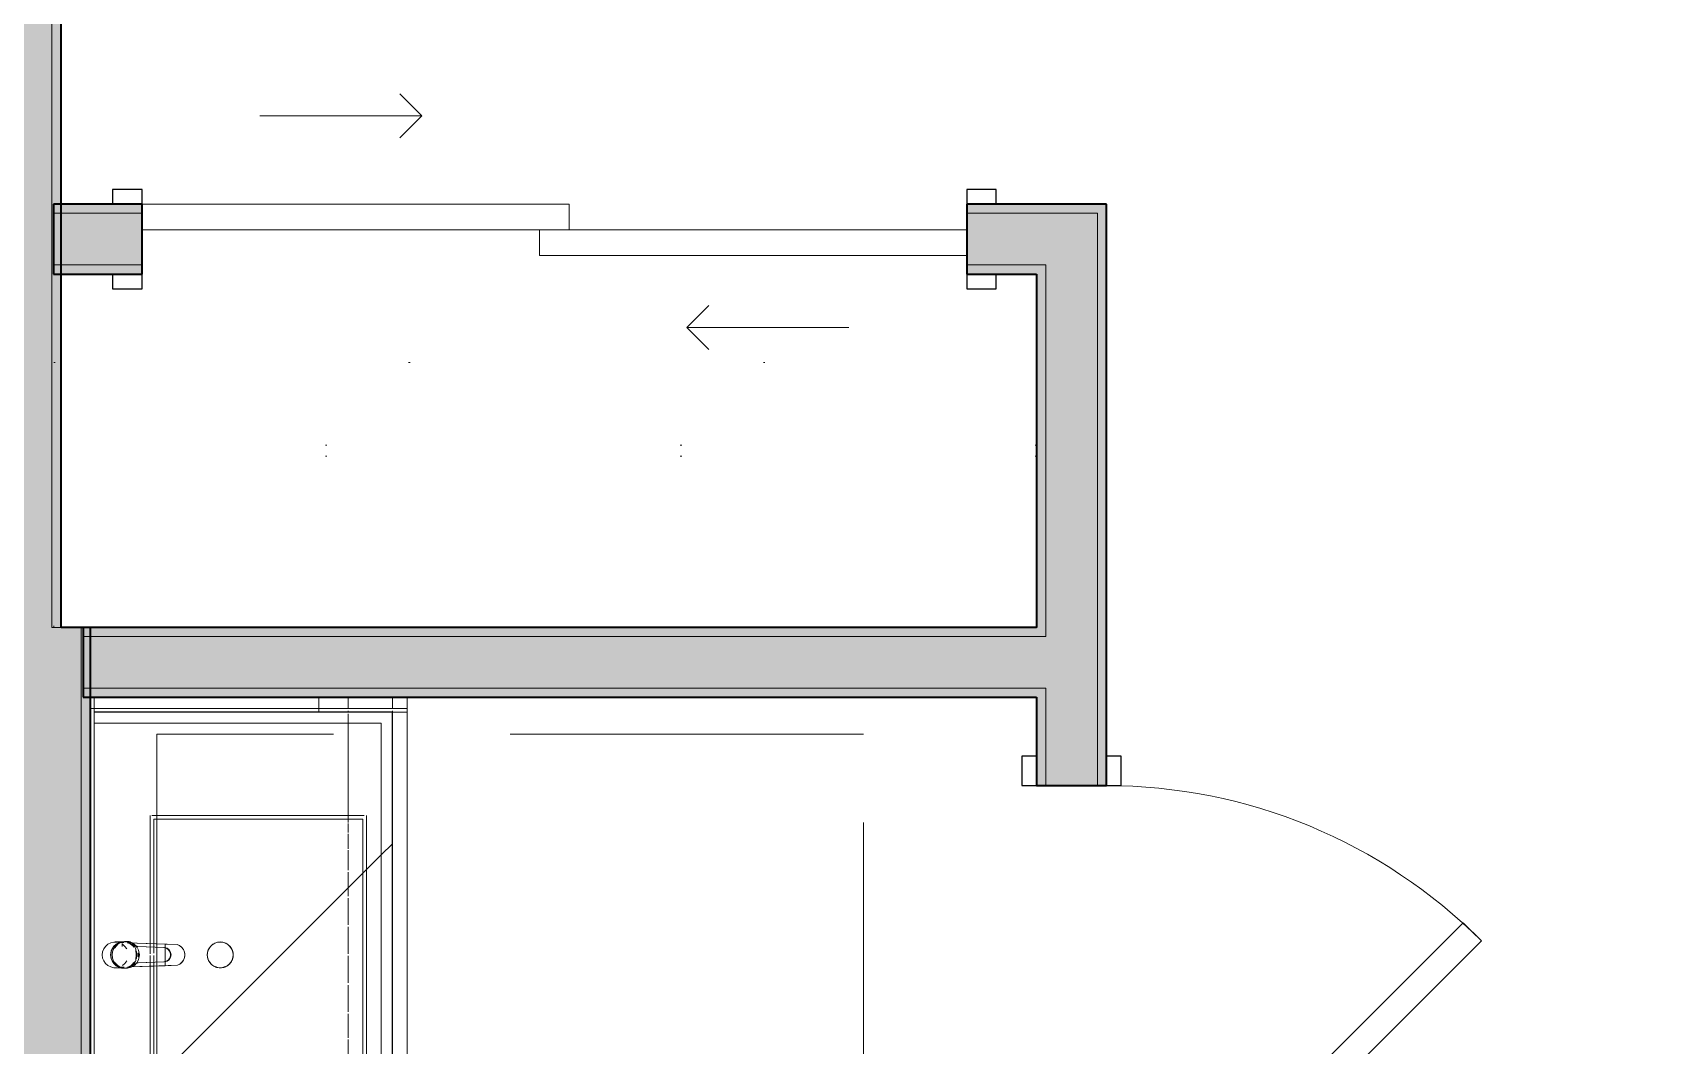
# Model space of a CAD drawing. Header units: inches. Extents: x 6 to 8416, y -388 to 6104.
# Drawn here: x 5820 to 5931.1, y 1705.8 to 1774.6 of the extents above; entities that cross this region are included whole.
import ezdxf

# ---------------------------------------------------------------- set-up
doc = ezdxf.new("R2010")
doc.units = ezdxf.units.IN
doc.header["$MEASUREMENT"] = 0
for name, pattern in [('Dash 1_16_', [48, 24, -24]), ('Dot 1_16_', [24, 0, -24]), ('Hidden 1_16_', [36, 24, -12]), ('Hidden 3_16_', [13.5, 9, -4.5])]:
    doc.linetypes.add(name, pattern=pattern)
for name, color, linetype, lineweight in [('A-DOOR', 31, 'Continuous', 18), ('A-DOOR-FRAM', 31, 'Continuous', 25), ('A-GENM', 13, 'Continuous', 18), ('A-ROOM', 32, 'Continuous', 13), ('A-WALL', 113, 'Continuous', 25), ('A-WALL-PATT', 111, 'Continuous', 35), ('I-WALL', 2, 'Continuous', 25), ('P-SANR-FIXT', 6, 'Continuous', 18), ('Q-CASE', 31, 'Continuous', 18)]:
    doc.layers.add(name, color=color, linetype=linetype, lineweight=lineweight)
pattern_1 = [(135, (1714.173, -1696.125), (-16.97056, -16.97056), [])]

# ---------------------------------------------------------------- blocks, each defined once
blk = doc.blocks.new('Unit-Single-Flush-ICC ADA-AM - 36_ x 84_-NR _U-BA _ BATH_-6492505-LEVEL 3 - PLAN Copy 1 Copy 1')
at = {"layer": 'A-DOOR'}
for p, q in [((-8.69, 26.59), (-7.46, 27.83)), ((18, 2.37), (-7.46, 27.83)), ((16.76, 1.14), (-8.69, 26.59)), ((16.76, 1.14), (18, 2.37))]:
    blk.add_line(p, q, dxfattribs=at)
at = {"layer": 'A-DOOR', "lineweight": 9}
blk.add_arc((18, 2.37), 36, 135, 180, dxfattribs=at)
at = {"layer": 'A-DOOR-FRAM'}
for p, q in [((-18, 3.37), (-20, 3.37)), ((-20, 3.37), (-20, 2.37)), ((-18, 2.37), (-18, 3.37)), ((20, 3.37), (18, 3.37)), ((18, 3.37), (18, 2.37)), ((20, 2.37), (20, 3.37)), ((-20, 2.37), (-18, 2.37)), ((18, 2.37), (20, 2.37)), ((-18, -2.38), (-20, -2.38)), ((-20, -2.38), (-20, -3.38)), ((-18, -3.38), (-18, -2.38)), ((20, -2.38), (18, -2.38)), ((18, -2.38), (18, -3.38)), ((20, -3.38), (20, -2.38)), ((-20, -3.38), (-18, -3.38)), ((18, -3.38), (20, -3.38))]:
    blk.add_line(p, q, dxfattribs=at)
at = {"layer": 'A-DOOR-FRAM', "lineweight": 18}
for p, q in [((-18, 3.37), (-20, 3.37)), ((-20, 3.37), (-20, 2.37)), ((-18, 3.37), (-18, 2.37)), ((20, 3.37), (18, 3.37)), ((18, 3.37), (18, 2.37)), ((20, 3.37), (20, 2.37)), ((-20, 2.37), (-18, 2.37)), ((18, 2.37), (20, 2.37)), ((-20, -3.38), (-20, -2.38)), ((-18, -2.38), (-20, -2.38)), ((-18, -3.38), (-18, -2.38)), ((18, -3.38), (18, -2.38)), ((20, -2.38), (18, -2.38)), ((20, -3.38), (20, -2.38)), ((-20, -3.38), (-18, -3.38)), ((18, -3.38), (20, -3.38))]:
    blk.add_line(p, q, dxfattribs=at)
blk = doc.blocks.new('GM BA Vanity-Single - Lav Cab _ Apron-ICC ADA-AM - 33_ Sink Cab_End Panel - Forward-V632-LEVEL 3 - PLAN Copy 1 Copy 1')
at = {"layer": 'A-GENM'}
for p, q in [((0.75, 22), (0, 22)), ((0, 22), (0, 16)), ((0, 16), (0, 22)), ((0, 22), (0.75, 22)), ((0.75, 22), (0, 22)), ((0, 22), (0, 16)), ((0, 16), (0, 22)), ((0, 22), (0.75, 22)), ((0.75, 16), (0.75, 22)), ((0.75, 22), (0.75, 16)), ((35.25, 22), (1, 22)), ((1, 22), (35.25, 22)), ((35.25, 0.75), (35.25, 22)), ((35.25, 22), (35.25, 2.6)), ((8.28, 4.81), (8.28, 19)), ((8.28, 19), (26.72, 19)), ((26.72, 19), (8.28, 19)), ((8.28, 19), (8.28, 4.81)), ((26.72, 19), (26.72, 4.81)), ((26.72, 4.81), (26.72, 19)), ((0, 16), (0, 0.5)), ((0, 0.75), (0, 16)), ((0, 16), (0, 0.75)), ((0, 0.75), (0, 16)), ((0.75, 0.5), (0.75, 16)), ((0.75, 16), (0.75, 0.75)), ((16.75, 4.81), (8.28, 4.81)), ((8.28, 4.81), (16.75, 4.81)), ((16.97, 4.81), (16.75, 4.81)), ((16.75, 4.81), (16.97, 4.81)), ((17.39, 4.81), (16.97, 4.81)), ((16.97, 4.81), (17.39, 4.81)), ((18, 4.81), (17.53, 4.81)), ((17.53, 4.81), (18, 4.81)), ((18.25, 4.81), (18, 4.81)), ((18, 4.81), (18.25, 4.81)), ((26.72, 4.81), (18.25, 4.81)), ((18.25, 4.81), (26.72, 4.81)), ((35.25, 1.66), (35.25, 0.75)), ((0, 0.5), (0, 0.75)), ((35.25, 0.75), (0, 0.75)), ((0, 0.75), (0, 0.5)), ((0, 0.5), (0, 0.75)), ((0, 0.75), (0.75, 0.75)), ((0, 0.75), (0, 0.5)), ((0, 0.5), (0, 0.75)), ((0.75, 0.75), (0.75, 0.5)), ((0.92, 0.75), (35.25, 0.75)), ((35.25, 0.5), (35.25, 0.75)), ((35.25, 0.75), (35.25, 0.5)), ((35.25, 0.5), (35.25, 0.75)), ((35.25, 0.75), (35.25, 0.5))]:
    blk.add_line(p, q, dxfattribs=at)
blk = doc.blocks.new('GM Outlet Zone-AM - GM Outlet Zone-AM-V633-LEVEL 3 - PLAN Copy 1 Copy 1')
at = {"layer": 'A-GENM', "linetype": 'Dash 1_16_', "lineweight": 9}
for p, q in [((-3, 1), (3, 1)), ((3, 1), (-3, 1)), ((-3, 0.92), (-3, 1)), ((-3, 1), (-3, 0)), ((-3, 0), (-3, 0.75)), ((-3, 0), (3, 0)), ((3, 0), (-3, 0)), ((3, 1), (3, 0.92)), ((3, 1), (3, 0)), ((3, 0.75), (3, 0))]:
    blk.add_line(p, q, dxfattribs=at)
blk = doc.blocks.new('z Nested-Lav Basin-Rectangular - Rectangular-V620-LEVEL 3 - PLAN Copy 1 Copy 1')
at = {"layer": 'P-SANR-FIXT', "lineweight": 9}
for p, q in [((-9.47, 7.3), (9.47, 7.3)), ((-9.47, 7.14), (-9.47, -7.28)), ((-9.22, -7.14), (-9.22, 7.05)), ((-9.22, 7.05), (9.22, 7.05)), ((9.22, 7.05), (9.22, -7.14)), ((9.47, -7.28), (9.47, 7.14)), ((-0.76, -7.39), (-9.47, -7.39)), ((-0.75, -7.14), (-9.22, -7.14)), ((-0.77, -7.39), (-0.54, -7.39)), ((-0.53, -7.14), (-0.76, -7.14)), ((-0.53, -7.39), (-0.76, -7.39)), ((-0.53, -7.14), (-0.75, -7.14)), ((-0.54, -7.39), (-0.07, -7.39)), ((-0.11, -7.14), (-0.53, -7.14)), ((-0.11, -7.14), (-0.53, -7.14)), ((-0.07, -7.39), (-0.53, -7.39)), ((0.5, -7.14), (0.03, -7.14)), ((0.5, -7.14), (0.03, -7.14)), ((0.03, -7.39), (0.51, -7.39)), ((0.51, -7.39), (0.03, -7.39)), ((0.75, -7.14), (0.5, -7.14)), ((0.76, -7.14), (0.5, -7.14)), ((0.51, -7.39), (0.77, -7.39)), ((0.76, -7.39), (0.51, -7.39)), ((9.22, -7.14), (0.75, -7.14)), ((9.47, -7.39), (0.76, -7.39))]:
    blk.add_line(p, q, dxfattribs=at)
at = {"layer": 'P-SANR-FIXT', "lineweight": 9, "flags": 128}
for points in [[(9.47, 7.3), (9.23, 7.3), (8.53, 7.3), (7.4, 7.3), (5.9, 7.3), (4.11, 7.3), (2.11, 7.3), (0, 7.3), (-2.11, 7.3), (-4.11, 7.3), (-5.9, 7.3), (-7.4, 7.3), (-8.53, 7.3), (-9.23, 7.3), (-9.47, 7.3)], [(-9.22, 7.05), (-8.99, 7.05), (-8.31, 7.05), (-7.21, 7.05), (-5.75, 7.05), (-4, 7.05), (-2.05, 7.05), (0, 7.05), (2.05, 7.05), (4, 7.05), (5.75, 7.05), (7.21, 7.05), (8.31, 7.05), (8.99, 7.05), (9.22, 7.05)], [(-9.47, -7.39), (-9.23, -7.39), (-8.53, -7.39), (-7.4, -7.39), (-5.9, -7.39), (-4.11, -7.39), (-2.11, -7.39), (-0.77, -7.39)], [(-0.76, -7.14), (-2.05, -7.14), (-4, -7.14), (-5.75, -7.14), (-7.21, -7.14), (-8.31, -7.14), (-8.99, -7.14), (-9.22, -7.14)], [(9.22, -7.14), (8.99, -7.14), (8.31, -7.14), (7.21, -7.14), (5.75, -7.14), (4, -7.14), (2.05, -7.14), (0.76, -7.14)], [(0.77, -7.39), (2.11, -7.39), (4.11, -7.39), (5.9, -7.39), (7.4, -7.39), (8.53, -7.39), (9.23, -7.39), (9.47, -7.39)]]:
    blk.add_lwpolyline(points, dxfattribs=at)
at = {"layer": 'P-SANR-FIXT'}
blk.add_circle((0, -2.64), 0.875, dxfattribs=at)
at = {"layer": 'P-SANR-FIXT', "lineweight": 9}
for points in [[(-0.88, -2.64), (-0.88, -2.53), (-0.84, -2.33), (-0.68, -2.06), (-0.45, -1.86), (-0.15, -1.76), (0.16, -1.76), (0.45, -1.86), (0.68, -2.06), (0.84, -2.33), (0.87, -2.53), (0.87, -2.64)], [(-0.67, -2.07), (-0.74, -2.15), (-0.79, -2.24), (-0.82, -2.34)], [(-0.44, -1.88), (-0.53, -1.93), (-0.6, -2), (-0.67, -2.07)], [(-0.15, -1.77), (-0.25, -1.79), (-0.35, -1.83), (-0.44, -1.88)], [(0.15, -1.77), (0.05, -1.76), (-0.05, -1.76), (-0.15, -1.77)], [(0.44, -1.88), (0.35, -1.83), (0.25, -1.79), (0.15, -1.77)], [(0.67, -2.07), (0.61, -2), (0.53, -1.93), (0.44, -1.88)], [(0.82, -2.34), (0.79, -2.24), (0.74, -2.15), (0.67, -2.07)], [(-0.82, -2.34), (-0.86, -2.43), (-0.88, -2.53), (-0.88, -2.64)], [(0.87, -2.64), (0.87, -2.74), (0.84, -2.94), (0.68, -3.21), (0.45, -3.41), (0.16, -3.52), (-0.15, -3.52), (-0.45, -3.41), (-0.68, -3.21), (-0.84, -2.94), (-0.88, -2.74), (-0.88, -2.64)], [(-0.88, -2.64), (-0.88, -2.74), (-0.86, -2.84), (-0.82, -2.94)], [(-0.82, -2.94), (-0.79, -3.03), (-0.74, -3.12), (-0.67, -3.2)], [(-0.67, -3.2), (-0.6, -3.28), (-0.53, -3.34), (-0.44, -3.39)], [(0.44, -3.39), (0.53, -3.34), (0.61, -3.28), (0.67, -3.2)], [(0.67, -3.2), (0.74, -3.12), (0.79, -3.03), (0.82, -2.94)], [(0.87, -2.64), (0.87, -2.53), (0.86, -2.43), (0.82, -2.34)], [(0.82, -2.94), (0.86, -2.84), (0.87, -2.74), (0.87, -2.64)], [(-0.44, -3.39), (-0.35, -3.45), (-0.25, -3.48), (-0.15, -3.5)], [(-0.15, -3.5), (-0.05, -3.52), (0.05, -3.52), (0.15, -3.5)], [(0.15, -3.5), (0.25, -3.48), (0.35, -3.45), (0.44, -3.39)]]:
    blk.add_open_spline(points, degree=3, dxfattribs=at)
blk = doc.blocks.new('z Nested-Faucet-BA-Sngl Handle - Faucet-V636-LEVEL 3 - PLAN Copy 1 Copy 1')
at = {"layer": 'P-SANR-FIXT'}
for p, q in [((-0.7, 2.58), (-0.82, -0.81)), ((-0.73, 1.77), (-0.7, 2.58)), ((-0.7, 2.58), (-0.63, 2.74)), ((-0.63, 2.74), (-0.53, 2.87)), ((0.53, 2.88), (0.63, 2.75)), ((0.63, 2.75), (0.7, 2.59)), ((0.81, -0.59), (0.7, 2.59)), ((0.7, 2.59), (0.73, 1.77)), ((-0.82, -0.81), (-0.73, 1.77)), ((0.73, 1.77), (-0.73, 1.77)), ((-0.5, 1.66), (-0.57, -0.13)), ((-0.57, -0.09), (-0.5, 1.66)), ((0.54, -0.12), (0.48, 1.66)), ((0.48, 1.66), (0.54, -0.08)), ((0.73, 1.77), (0.81, -0.59)), ((-0.91, -0.81), (-0.91, -0.85)), ((-0.9, -0.91), (-0.9, -1.06)), ((-0.9, -0.99), (-0.9, -1.06)), ((-0.9, -1.06), (-0.89, -1.2)), ((-0.88, -1.07), (-0.88, -1.63)), ((-0.84, -1.06), (-0.84, -1.15)), ((-0.83, -1.06), (-0.84, -1.06)), ((-0.84, -1.06), (-0.83, -1.06)), ((-0.58, -0.97), (-0.72, -1.13)), ((-0.41, -0.84), (-0.58, -0.97)), ((-0.57, -0.13), (-0.57, -0.09)), ((-0.12, -0.02), (-0.12, -0.06)), ((-0.11, -0.02), (-0.12, -0.02)), ((-0.11, -0.02), (-0.12, -0.02)), ((-0.1, -0.02), (-0.11, -0.02)), ((-0.1, -0.02), (-0.11, -0.02)), ((-0.08, -0.02), (-0.1, -0.02)), ((-0.08, -0.02), (-0.1, -0.02)), ((-0.06, -0.02), (-0.08, -0.02)), ((-0.06, -0.02), (-0.08, -0.02)), ((-0.03, -0.02), (-0.06, -0.02)), ((-0.03, -0.02), (-0.06, -0.02)), ((0, -0.02), (-0.03, -0.02)), ((0, -0.02), (-0.03, -0.02)), ((0.03, -0.02), (0, -0.02)), ((0.03, -0.02), (0, -0.02)), ((0.06, -0.02), (0.03, -0.02)), ((0.06, -0.02), (0.03, -0.02)), ((0.08, -0.02), (0.06, -0.02)), ((0.08, -0.02), (0.06, -0.02)), ((0.1, -0.02), (0.08, -0.02)), ((0.1, -0.02), (0.08, -0.02)), ((0.11, -0.02), (0.1, -0.02)), ((0.11, -0.02), (0.1, -0.02)), ((0.12, -0.02), (0.11, -0.02)), ((0.12, -0.02), (0.11, -0.02)), ((0.12, -0.06), (0.12, -0.02)), ((0.58, -0.97), (0.41, -0.84)), ((0.54, -0.12), (0.54, -0.08)), ((0.72, -1.13), (0.58, -0.97)), ((0.61, -0.27), (0.61, -0.23)), ((0.83, -1.21), (0.83, -1.03)), ((0.88, -1.63), (0.88, -1.07)), ((0.89, -0.97), (0.89, -0.93)), ((0.89, -1.2), (0.9, -1.06)), ((0.9, -1.06), (0.9, -0.91)), ((0.9, -1.06), (0.9, -0.99)), ((-0.84, -1.15), (-0.84, -1.3)), ((-0.57, -1.15), (-0.77, -1.15)), ((-0.73, -1.57), (-0.59, -1.72)), ((0.83, -1.15), (0.84, -1.23)), ((0.85, -1.23), (0.84, -1.23)), ((0.84, -1.23), (0.85, -1.23)), ((0.85, -1.3), (0.85, -1.23)), ((0.85, -1.23), (0.85, -1.3))]:
    blk.add_line(p, q, dxfattribs=at)
at = {"layer": 'P-SANR-FIXT', "flags": 128}
for points in [[(0.7, 2.59), (0.62, 2.76), (0.5, 2.9), (0.35, 3.01), (0.18, 3.08), (0, 3.1), (-0.19, 3.08), (-0.36, 3.01), (-0.51, 2.9), (-0.62, 2.75), (-0.7, 2.58)], [(-0.53, 2.87), (-0.4, 2.98), (-0.25, 3.06), (-0.09, 3.1), (0.08, 3.1), (0.25, 3.06), (0.4, 2.99), (0.53, 2.88)], [(0, -1.84), (-0.22, -1.82), (-0.42, -1.74), (-0.6, -1.61), (-0.75, -1.44), (-0.85, -1.24), (-0.9, -1.02), (-0.9, -0.79), (-0.84, -0.57), (-0.74, -0.38)], [(-0.74, -0.38), (-0.38, -0.24), (0, -0.19)], [(0, -0.19), (0.38, -0.24), (0.74, -0.38)], [(0.74, -0.38), (0.84, -0.57), (0.9, -0.79), (0.9, -1.02), (0.85, -1.24), (0.75, -1.44), (0.6, -1.61), (0.42, -1.74), (0.22, -1.82), (0, -1.84)], [(-0.89, -1.2), (-0.83, -1.39), (-0.73, -1.57)], [(-0.83, -1.34), (-0.87, -1.52), (-0.87, -1.73), (-0.82, -1.94), (-0.72, -2.13), (-0.58, -2.29), (-0.41, -2.41), (-0.21, -2.49), (0, -2.51)], [(-0.59, -1.72), (-0.41, -1.83), (-0.21, -1.9), (0, -1.93)], [(0, -1.93), (0.21, -1.9), (0.41, -1.83), (0.59, -1.72), (0.73, -1.57), (0.83, -1.39), (0.89, -1.2)], [(0, -2.51), (0.21, -2.49), (0.41, -2.41), (0.58, -2.29), (0.72, -2.13), (0.82, -1.94), (0.87, -1.73), (0.87, -1.52), (0.83, -1.34)]]:
    blk.add_lwpolyline(points, dxfattribs=at)
at = {"layer": 'P-SANR-FIXT'}
for centre, major_axis, ratio, start_param, end_param in [((-0.01, 1.69), (0.488, 0), 0.981627, 0.034194, 3.105026), ((-0.01, 1.65), (0.488, 0), 0.981627, 0.034194, 3.105026), ((0, -0.89), (0.904, 0), 0.992546, 1.570796, 2.050618), ((0, -0.89), (0.904, 0), 0.992546, 1.090975, 1.570796), ((0.25, -0.81), (1.17, 0), 0.981627, 3.104199, 3.319048), ((0.25, -0.85), (1.17, 0), 0.981627, 3.104199, 3.617494), ((-0.32, -0.79), (0.591, 0), 0.981627, 2.568497, 3.104199), ((-0.32, -0.83), (0.591, 0), 0.981627, 2.568497, 3.104199), ((0, -1.06), (0.904, 0), 0.992546, 2.567292, 3.065539), ((0.57, -1.39), (1.65, 0), 0.981627, 2.4228, 2.568497), ((0.57, -1.35), (1.65, 0), 0.981627, 2.495649, 2.568497), ((0, -1.07), (0.878, 0), 0.992546, 2.207473, 2.732128), ((0, -1.07), (0.878, 0), 0.992546, 2.207473, 2.732128), ((0.57, -1.35), (1.65, 0), 0.981627, 2.4228, 2.495649), ((0, -0.89), (0.904, 0), 0.992546, 2.371509, 2.530439), ((0, -1.06), (0.904, 0), 0.992546, 2.222877, 2.532851), ((-1.05, 0.04), (0.5, 0), 0.981627, 5.564393, 6.024593), ((-1.05, 0), (0.5, 0), 0.981627, 5.564393, 5.880213), ((0, -0.89), (0.904, 0), 0.992546, 2.103114, 2.371509), ((-1.05, 0), (0.5, 0), 0.981627, 5.880213, 6.024593), ((0, -1.06), (0.904, 0), 0.992546, 2.069044, 2.080963), ((0, -1.07), (0.878, 0), 0.992546, 1.580388, 1.880386), ((0, -1.07), (0.878, 0), 0.992546, 1.580388, 1.880386), ((0, -1.06), (-0.904, 0), 0.992546, 4.712389, 4.982668), ((0, -1.06), (0.904, 0), 0.992546, 1.297215, 1.570796), ((0, -1.07), (0.878, 0), 0.992546, 1.261267, 1.561205), ((0, -1.07), (0.878, 0), 0.992546, 1.261267, 1.561205), ((0, -1.06), (0.904, 0), 0.992546, 1.060629, 1.072549), ((0, -1.06), (0.904, 0), 0.992546, 0.574301, 1.060629), ((0, -0.89), (0.904, 0), 0.992546, 0.770084, 1.048209), ((0, -1.07), (0.878, 0), 0.992546, 0.314159, 0.942478), ((0, -1.07), (0.878, 0), 0.992546, 0.314159, 0.942478), ((0.01, -0.98), (0.879, 0), 0.981627, 5.349276, 6.241172), ((1.19, 0.13), (0.689, 0), 0.981627, 3.457004, 3.698846), ((1.19, 0.09), (0.689, 0), 0.981627, 3.457004, 3.574523), ((1.19, 0.09), (0.689, 0), 0.981627, 3.574523, 3.698846), ((0.06, -0.82), (0.817, 0), 0.981627, 0.735545, 0.830651), ((0.06, -0.86), (0.817, 0), 0.981627, 0.28636, 0.830651), ((0, -0.89), (0.904, 0), 0.992546, 0.611154, 0.770084), ((0.06, -0.82), (0.817, 0), 0.981627, 0.649221, 0.735545), ((0.06, -0.82), (0.817, 0), 0.981627, 0.46779, 0.649221), ((0, -1.06), (0.904, 0), 0.992546, 0.29608, 0.522446), ((0.06, -0.82), (0.817, 0), 0.981627, 0.28636, 0.46779), ((-0.31, -0.93), (1.2, 0), 0.981627, 0.122173, 0.28636), ((-0.31, -0.97), (1.2, 0), 0.981627, 6.241172, 6.569545), ((0, -1.07), (0.878, 0), 0.992546, 6.116775, 6.335526), ((-0.31, -0.93), (1.2, 0), 0.981627, 0, 0.122173), ((-0.31, -0.93), (-1.2, 0), 0.981627, 3.099579, 3.141593), ((0, -1.07), (0.878, 0), 0.992546, 3.455752, 4.712389), ((0, -1.07), (0.878, 0), 0.992546, 3.455752, 4.712389), ((0.01, -0.97), (0.888, 0), 0.981627, 3.617494, 5.349276), ((0.01, -0.93), (0.888, 0), 0.981627, 3.864891, 4.112289), ((0, -1.07), (0.878, 0), 0.992546, 4.712389, 5.969026), ((0, -1.07), (-0.878, 0), 0.992546, 1.570796, 2.827433), ((0.01, -0.94), (0.879, 0), 0.981627, 5.349276, 5.57225), ((0.01, -0.94), (0.879, 0), 0.981627, 5.57225, 5.795224)]:
    blk.add_ellipse(centre, major_axis=major_axis, ratio=ratio, start_param=start_param, end_param=end_param, dxfattribs=at)
for points in [[(-0.11, -0.05), (-0.11, -0.05), (-0.11, -0.05), (-0.11, -0.06), (-0.12, -0.06)], [(-0.12, -0.06), (-0.12, -0.06), (-0.12, -0.06), (-0.12, -0.06)], [(-0.12, -0.06), (-0.11, -0.06), (-0.11, -0.06), (-0.11, -0.06)], [(-0.12, -0.06), (-0.12, -0.06), (-0.12, -0.06), (-0.12, -0.06)], [(-0.09, -0.05), (-0.1, -0.05), (-0.1, -0.05), (-0.11, -0.05)], [(-0.11, -0.06), (-0.1, -0.07), (-0.1, -0.07), (-0.09, -0.07)], [(-0.07, -0.04), (-0.08, -0.05), (-0.09, -0.05), (-0.09, -0.05)], [(-0.09, -0.07), (-0.09, -0.07), (-0.08, -0.07), (-0.07, -0.07)], [(-0.05, -0.04), (-0.06, -0.04), (-0.07, -0.04), (-0.07, -0.04)], [(-0.07, -0.07), (-0.07, -0.07), (-0.06, -0.07), (-0.05, -0.07)], [(-0.03, -0.04), (-0.04, -0.04), (-0.04, -0.04), (-0.05, -0.04)], [(-0.05, -0.07), (-0.05, -0.07), (-0.04, -0.07), (-0.03, -0.07), (-0.03, -0.07)], [(0, -0.04), (-0.01, -0.04), (-0.02, -0.04), (-0.03, -0.04)], [(-0.03, -0.07), (-0.02, -0.07), (-0.01, -0.07), (0, -0.07)], [(0.03, -0.04), (0.02, -0.04), (0.01, -0.04), (0, -0.04)], [(0, -0.07), (0.01, -0.07), (0.02, -0.07), (0.03, -0.07)], [(0.05, -0.04), (0.05, -0.04), (0.04, -0.04), (0.03, -0.04), (0.03, -0.04)], [(0.03, -0.07), (0.04, -0.07), (0.04, -0.07), (0.05, -0.07)], [(0.07, -0.04), (0.07, -0.04), (0.06, -0.04), (0.05, -0.04)], [(0.05, -0.07), (0.06, -0.07), (0.07, -0.07), (0.07, -0.07)], [(0.09, -0.05), (0.09, -0.05), (0.08, -0.05), (0.07, -0.04)], [(0.07, -0.07), (0.08, -0.07), (0.09, -0.07), (0.09, -0.07)], [(0.11, -0.05), (0.1, -0.05), (0.1, -0.05), (0.09, -0.05)], [(0.09, -0.07), (0.1, -0.07), (0.1, -0.07), (0.11, -0.06)], [(0.12, -0.06), (0.11, -0.06), (0.11, -0.05), (0.11, -0.05)], [(0.11, -0.06), (0.11, -0.06), (0.11, -0.06), (0.11, -0.06), (0.12, -0.06)], [(0.12, -0.06), (0.12, -0.06), (0.12, -0.06), (0.12, -0.06)], [(0.12, -0.06), (0.12, -0.06), (0.12, -0.06), (0.12, -0.06)]]:
    blk.add_open_spline(points, degree=3, dxfattribs=at)
blk = doc.blocks.new('z Nested-Clearance-Plumbing-AM - Clearance-2258215-LEVEL 3 - PLAN Copy 1 Copy 1')
at = {"layer": 'A-GENM', "linetype": 'Hidden 1_16_', "lineweight": 9}
for p, q in [((15, 48), (-15, 48)), ((-15, 48), (-15, 0)), ((15, 0), (15, 48)), ((-15, 0), (-0.75, 0)), ((-0.75, 0), (-0.52, 0)), ((-0.52, 0), (0.49, 0)), ((0.49, 0), (0.75, 0)), ((0.75, 0), (15, 0))]:
    blk.add_line(p, q, dxfattribs=at)
blk = doc.blocks.new('CW Closet Shelf-AM - CW Closet Shelf-AM-5481446-LEVEL 3 - PLAN Copy 1 Copy 1')
at = {"layer": 'Q-CASE', "linetype": 'Dot 1_16_', "lineweight": 9}
for p, q in [((-32.64, -42), (-32.64, -24)), ((-32.64, -24), (34.11, -24)), ((34.11, -24), (34.11, -42)), ((-32.64, -35.62), (34.11, -35.62)), ((-32.64, -36.37), (34.11, -36.37)), ((34.11, -42), (-32.64, -42))]:
    blk.add_line(p, q, dxfattribs=at)
blk = doc.blocks.new('Unit-Double-Sliding-Flush-ICC ADA-AM - 56_ x 84_-FG-NR __U-S2 _ SLIDING CLOSET_-5466156-LEVEL 3 - PLAN Copy 1 Copy 1')
at = {"layer": 'A-DOOR', "lineweight": 9}
for p, q in [((-10.5, 14.875), (-9, 13.375)), ((-20, 13.375), (-9, 13.375)), ((-9, 13.375), (-10.5, 11.875)), ((1, 7.375), (-28, 7.375)), ((-28, 7.375), (-28, 5.625)), ((1, 7.375), (1, 5.625)), ((-28, 5.625), (-1, 5.625)), ((-1, 5.625), (1, 5.625)), ((1, 5.625), (-1, 5.625)), ((-1, 3.875), (-1, 5.625)), ((28, 5.625), (1, 5.625)), ((28, 3.875), (28, 5.625)), ((-1, 3.875), (28, 3.875)), ((9, -1), (10.5, 0.5)), ((10.5, -2.5), (9, -1)), ((20, -1), (9, -1))]:
    blk.add_line(p, q, dxfattribs=at)
at = {"layer": 'A-DOOR'}
for p, q in [((1, 7.375), (-28, 7.375)), ((-28, 7.375), (-28, 5.625)), ((1, 5.625), (1, 7.375)), ((-28, 5.625), (1, 5.625)), ((28, 5.625), (-1, 5.625)), ((-1, 5.625), (-1, 3.875)), ((28, 3.875), (28, 5.625)), ((-1, 3.875), (28, 3.875))]:
    blk.add_line(p, q, dxfattribs=at)
at = {"layer": 'A-DOOR-FRAM'}
for p, q in [((-28, 8.375), (-30, 8.375)), ((-30, 8.375), (-30, 7.375)), ((-28, 7.375), (-28, 8.375)), ((30, 8.375), (28, 8.375)), ((28, 8.375), (28, 7.375)), ((30, 7.375), (30, 8.375)), ((-30, 7.375), (-28, 7.375)), ((28, 7.375), (30, 7.375)), ((-28, 2.625), (-30, 2.625)), ((-30, 2.625), (-30, 1.625)), ((-28, 1.625), (-28, 2.625)), ((30, 2.625), (28, 2.625)), ((28, 2.625), (28, 1.625)), ((30, 1.625), (30, 2.625)), ((-30, 1.625), (-28, 1.625)), ((28, 1.625), (30, 1.625))]:
    blk.add_line(p, q, dxfattribs=at)
at = {"layer": 'A-DOOR-FRAM', "lineweight": 18}
for p, q in [((-28, 8.375), (-30, 8.375)), ((-30, 8.375), (-30, 7.375)), ((-28, 8.375), (-28, 7.375)), ((30, 8.375), (28, 8.375)), ((28, 8.375), (28, 7.375)), ((30, 8.375), (30, 7.375)), ((-30, 7.375), (-28, 7.375)), ((28, 7.375), (30, 7.375)), ((-28, 2.625), (-30, 2.625)), ((-30, 2.625), (-30, 1.625)), ((-28, 2.625), (-28, 1.625)), ((30, 2.625), (28, 2.625)), ((28, 2.625), (28, 1.625)), ((30, 2.625), (30, 1.625)), ((-30, 1.625), (-28, 1.625)), ((28, 1.625), (30, 1.625))]:
    blk.add_line(p, q, dxfattribs=at)
blk = doc.blocks.new('CW BA Var LW - Double Doors _ Apron - AM - W x H x 21_ D - 5 1_2_ Apron-V1325-LEVEL 3 - PLAN Copy 1 Copy 1')
at = {"layer": 'Q-CASE', "lineweight": 9}
h = blk.add_hatch(dxfattribs=at)
h.set_pattern_fill('FP_109', color=256, style=0, pattern_type=2)
h.set_pattern_definition(pattern_1)
h.paths.add_polyline_path([(18.74, 20.4), (18.74, 21), (-14.26, 21), (-14.26, 0.5), (18.74, 0.5), (18.74, 20.25)])
h.paths.add_polyline_path([(17.99, 20.25), (17.99, 0.75), (-13.51, 0.75), (-13.51, 20.25), (15.18, 20.25)])
h = blk.add_hatch(dxfattribs=at)
h.set_pattern_fill('FP_109', color=256, style=0, pattern_type=2)
h.set_pattern_definition(pattern_1)
h.paths.add_polyline_path([(17.99, 20.25), (-13.51, 20.25), (-13.51, 0.75), (17.99, 0.75), (17.99, 19)])
for p, q in [((-14.26, 16), (-14.26, 21)), ((-14.26, 21), (-14.26, 16)), ((-14.26, 21), (18.74, 21)), ((-14.26, 21), (18.74, 21)), ((-14.26, 21), (18.74, 21)), ((-13.51, 0.75), (-13.51, 20.25)), ((-13.51, 20.25), (15.01, 20.25)), ((15.01, 20.25), (-13.51, 20.25)), ((-13.51, 20.25), (-13.51, 0.75)), ((15.18, 20.25), (17.99, 20.25)), ((17.99, 20.25), (15.18, 20.25)), ((17.99, 20.25), (17.99, 2.6)), ((17.99, 2.69), (17.99, 20.25)), ((18.74, 2.69), (18.74, 21)), ((18.74, 21), (18.74, 2.6)), ((-14.26, 16), (-14.26, 18)), ((-14.26, 18), (-14.26, 16)), ((-14.15, 18), (-7.21, 18)), ((-14.15, 18), (-7.21, 18)), ((-7.21, 18), (-6.98, 18)), ((-7.21, 18), (-6.98, 18)), ((-6.96, 18), (-6.75, 18)), ((-6.96, 18), (-6.75, 18)), ((-6.7, 18), (-6.07, 18)), ((-6.7, 18), (-6.07, 18)), ((-5.99, 18), (-4.97, 18)), ((-5.99, 18), (-4.97, 18)), ((-4.87, 18), (-3.51, 18)), ((-4.87, 18), (-3.51, 18)), ((-3.39, 18), (-1.76, 18)), ((-3.39, 18), (-1.76, 18)), ((-1.62, 18), (0.19, 18)), ((-1.62, 18), (0.19, 18)), ((0.34, 18), (2.16, 18)), ((0.34, 18), (2.16, 18)), ((2.31, 18), (4.14, 18)), ((2.31, 18), (4.14, 18)), ((4.29, 18), (6.1, 18)), ((4.29, 18), (6.1, 18)), ((6.24, 18), (7.86, 18)), ((6.24, 18), (7.86, 18)), ((7.99, 18), (9.34, 18)), ((7.99, 18), (9.34, 18)), ((9.45, 18), (10.47, 18)), ((9.45, 18), (10.47, 18)), ((10.54, 18), (11.18, 18)), ((10.54, 18), (11.18, 18)), ((11.23, 18), (11.44, 18)), ((11.23, 18), (11.44, 18)), ((11.46, 18), (11.68, 18)), ((11.46, 18), (11.68, 18)), ((11.68, 18), (17.99, 18)), ((11.68, 18), (17.99, 18)), ((18, 18), (18.63, 18)), ((18, 18), (18.63, 18)), ((18.74, 2.69), (18.74, 18)), ((18.74, 18), (18.74, 2.69)), ((-14.26, 0.75), (-14.26, 16)), ((-14.26, 16), (-14.26, 0.75)), ((-14.26, 0.75), (-14.26, 16)), ((-14.26, 16), (-14.26, 0.75)), ((17.99, 1.65), (17.99, 0.75)), ((17.99, 0.75), (17.99, 1.57)), ((18.74, 1.66), (18.74, 0.75)), ((18.74, 0.75), (18.74, 1.57)), ((18.74, 0.75), (18.74, 1.57)), ((18.74, 1.57), (18.74, 0.75)), ((17.99, 0.75), (-13.51, 0.75)), ((-13.51, 0.75), (17.99, 0.75)), ((18.74, 0.5), (18.74, 0.71)), ((18.74, 0.71), (18.74, 0.5)), ((18.74, 0.5), (18.74, 0.71)), ((18.74, 0.71), (18.74, 0.5))]:
    blk.add_line(p, q, dxfattribs=at)
at = {"layer": 'Q-CASE', "lineweight": 25}
for p, q in [((18.74, 21), (-14.26, 21)), ((-14.26, 21), (-14.26, 16)), ((18.74, 2.6), (18.74, 21)), ((-14.26, 16), (-14.26, 0.75)), ((18.74, 0.75), (18.74, 1.66)), ((18.74, 0.5), (18.74, 0.71))]:
    blk.add_line(p, q, dxfattribs=at)
at = {"layer": 'Q-CASE', "linetype": 'Hidden 3_16_', "lineweight": 9}
for p, q in [((-14.26, 16), (-14.26, 21)), ((-14.26, 21), (-14.26, 18)), ((-14.26, 21), (18.74, 21)), ((-14.26, 21), (18.74, 21)), ((-13.51, 0.75), (-13.51, 20.25)), ((-13.51, 20.25), (15.01, 20.25)), ((15.01, 20.25), (-13.51, 20.25)), ((-13.51, 20.25), (-13.51, 0.75)), ((15.18, 20.25), (17.99, 20.25)), ((17.99, 20.25), (15.18, 20.25)), ((17.99, 20.25), (17.99, 2.69)), ((17.99, 2.69), (17.99, 20.25)), ((18.74, 18), (18.74, 21)), ((18.74, 21), (18.74, 2.69)), ((-14.26, 18), (-14.26, 16)), ((-14.15, 18), (-7.21, 18)), ((-14.15, 18), (-7.21, 18)), ((-7.21, 18), (-6.98, 18)), ((-7.21, 18), (-6.98, 18)), ((-6.96, 18), (-6.75, 18)), ((-6.96, 18), (-6.75, 18)), ((-6.7, 18), (-6.07, 18)), ((-6.7, 18), (-6.07, 18)), ((-5.99, 18), (-4.97, 18)), ((-5.99, 18), (-4.97, 18)), ((-4.87, 18), (-3.51, 18)), ((-4.87, 18), (-3.51, 18)), ((-3.39, 18), (-1.76, 18)), ((-3.39, 18), (-1.76, 18)), ((-1.62, 18), (0.19, 18)), ((-1.62, 18), (0.19, 18)), ((0.34, 18), (2.16, 18)), ((0.34, 18), (2.16, 18)), ((2.31, 18), (4.14, 18)), ((2.31, 18), (4.14, 18)), ((4.29, 18), (6.1, 18)), ((4.29, 18), (6.1, 18)), ((6.24, 18), (7.86, 18)), ((6.24, 18), (7.86, 18)), ((7.99, 18), (9.34, 18)), ((7.99, 18), (9.34, 18)), ((9.45, 18), (10.47, 18)), ((9.45, 18), (10.47, 18)), ((10.54, 18), (11.18, 18)), ((10.54, 18), (11.18, 18)), ((11.23, 18), (11.44, 18)), ((11.23, 18), (11.44, 18)), ((11.46, 18), (11.68, 18)), ((11.46, 18), (11.68, 18)), ((11.68, 18), (17.99, 18)), ((11.68, 18), (17.99, 18)), ((18, 18), (18.63, 18)), ((18, 18), (18.63, 18)), ((18.74, 2.69), (18.74, 18)), ((-14.26, 0.75), (-14.26, 16)), ((-14.26, 16), (-14.26, 0.75)), ((17.99, 1.57), (17.99, 0.75)), ((17.99, 0.75), (17.99, 1.57)), ((18.74, 0.75), (18.74, 1.57)), ((18.74, 1.57), (18.74, 0.75)), ((17.99, 0.75), (-13.51, 0.75)), ((-13.51, 0.75), (17.99, 0.75)), ((18.74, 0.5), (18.74, 0.71)), ((18.74, 0.71), (18.74, 0.5))]:
    blk.add_line(p, q, dxfattribs=at)
blk = doc.blocks.new('CW Var Filler - Toe Kick - AM - W x H x 21_ D-V1318-LEVEL 3 - PLAN Copy 1 Copy 1')
at = {"layer": 'Q-CASE', "lineweight": 9}
for p, q in [((18.49, 21), (19.24, 21)), ((18.49, 21), (19.24, 21)), ((19.41, 21), (19.49, 21)), ((19.41, 21), (19.49, 21)), ((18.49, 18), (19.24, 18)), ((19.41, 18), (19.49, 18))]:
    blk.add_line(p, q, dxfattribs=at)

msp = doc.modelspace()

# ---------------------------------------------------------------- hatches: boundary and pattern name
at = {"layer": 'A-WALL-PATT', "lineweight": 25}
for points in [[(5821.91533733, 1734.18577679), (5821.91533733, 1861.31077679), (5821.29033733, 1861.31077679), (5821.29033733, 1734.18577679)], [(5823.29033733, 1576.18577679), (5823.91533733, 1576.18577679), (5823.91533733, 1734.18577679), (5823.29033733, 1734.18577679), (5823.29033733, 1580.90268581)]]:
    msp.add_hatch(color=10, dxfattribs=at).paths.add_polyline_path(points)
at = {"layer": 'A-WALL-PATT', "lineweight": 25, "transparency": 33554560}
h = msp.add_hatch(color=10, dxfattribs=at)
h.paths.add_polyline_path([(5892.29033733, 1762.31077679), (5892.91533733, 1762.31077679), (5892.91533733, 1762.93577679), (5883.41533733, 1762.93577679), (5883.41533733, 1762.31077679)])
h.paths.add_polyline_path([(5827.41533733, 1762.31077679), (5827.41533733, 1762.93577679), (5821.41533733, 1762.93577679), (5821.41533733, 1762.31077679), (5826.94553685, 1762.31077679)])
h = msp.add_hatch(color=10, dxfattribs=at)
h.paths.add_polyline_path([(5892.91533733, 1576.68577679), (5892.91533733, 1579.68577679), (5892.29033733, 1579.68577679), (5892.29033733, 1576.68577679)])
h.paths.add_polyline_path([(5892.91533733, 1615.68577679), (5892.91533733, 1650.06077679), (5892.29033733, 1650.06077679), (5892.29033733, 1615.68577679)])
h.paths.add_polyline_path([(5892.29033733, 1653.56077679), (5892.91533733, 1653.56077679), (5892.91533733, 1687.43577679), (5892.29033733, 1687.43577679), (5892.29033733, 1659.62968581)])
h.paths.add_polyline_path([(5892.29033733, 1723.43577679), (5892.91533733, 1723.43577679), (5892.91533733, 1762.31077679), (5892.29033733, 1762.31077679), (5892.29033733, 1748.19756081)])
at = {"layer": 'A-WALL-PATT', "transparency": 33554560}
h = msp.add_hatch(color=10, dxfattribs=at)
h.paths.add_polyline_path([(5888.16533733, 1758.18577679), (5888.79033733, 1758.18577679), (5888.79033733, 1758.81077679), (5883.41533733, 1758.81077679), (5883.41533733, 1758.18577679)])
h.paths.add_polyline_path([(5827.41533733, 1758.18577679), (5827.41533733, 1758.81077679), (5821.41533733, 1758.81077679), (5821.41533733, 1758.18577679), (5826.94553685, 1758.18577679)])
h = msp.add_hatch(color=10, dxfattribs=at)
h.paths.add_polyline_path([(5888.79033733, 1576.68577679), (5888.79033733, 1579.68577679), (5888.16533733, 1579.68577679), (5888.16533733, 1576.68577679)])
h.paths.add_polyline_path([(5888.79033733, 1615.68577679), (5888.79033733, 1620.06077679), (5888.16533733, 1620.06077679), (5888.16533733, 1615.68577679)])
h.paths.add_polyline_path([(5888.16533733, 1623.56077679), (5888.79033733, 1623.56077679), (5888.79033733, 1687.43577679), (5888.16533733, 1687.43577679), (5888.16533733, 1624.18577679)])
h.paths.add_polyline_path([(5888.16533733, 1723.43577679), (5888.79033733, 1723.43577679), (5888.79033733, 1730.06077679), (5888.16533733, 1730.06077679), (5888.16533733, 1729.43577679)])
h.paths.add_polyline_path([(5888.79033733, 1733.56077679), (5888.79033733, 1758.18577679), (5888.16533733, 1758.18577679), (5888.16533733, 1733.56077679)])
at = {"layer": 'A-WALL-PATT', "lineweight": 25, "transparency": 33554560}
msp.add_hatch(color=10, dxfattribs=at).paths.add_polyline_path([(5888.16533733, 1733.56077679), (5888.16533733, 1734.18577679), (5823.41533733, 1734.18577679), (5823.41533733, 1733.56077679), (5860.68803685, 1733.56077679)])
at = {"layer": 'A-WALL-PATT', "transparency": 33554560}
msp.add_hatch(color=10, dxfattribs=at).paths.add_polyline_path([(5888.16533733, 1729.43577679), (5888.16533733, 1730.06077679), (5823.41533733, 1730.06077679), (5823.41533733, 1729.43577679), (5860.68803685, 1729.43577679)])
at = {"layer": 'I-WALL'}
for points in [[(5817.79033733, 1734.18577679), (5821.29033733, 1734.18577679), (5821.29033733, 1861.31077679), (5817.79033733, 1861.31077679), (5817.79033733, 1748.19756081)], [(5823.29033733, 1575.56077679), (5823.29033733, 1734.18577679), (5817.79033733, 1734.18577679), (5817.79033733, 1575.56077679)]]:
    msp.add_hatch(color=10, dxfattribs=at).paths.add_polyline_path(points)
at = {"layer": 'I-WALL', "transparency": 33554560}
h = msp.add_hatch(color=10, dxfattribs=at)
h.paths.add_polyline_path([(5888.79033733, 1758.81077679), (5892.29033733, 1758.81077679), (5892.29033733, 1762.31077679), (5883.41533733, 1762.31077679), (5883.41533733, 1758.81077679)])
h.paths.add_polyline_path([(5821.41533733, 1758.81077679), (5827.41533733, 1758.81077679), (5827.41533733, 1762.31077679), (5821.41533733, 1762.31077679)])
h = msp.add_hatch(color=10, dxfattribs=at)
h.paths.add_polyline_path([(5892.29033733, 1576.68577679), (5892.29033733, 1579.68577679), (5888.79033733, 1579.68577679), (5888.79033733, 1576.68577679)])
h.paths.add_polyline_path([(5888.79033733, 1615.68577679), (5892.29033733, 1615.68577679), (5892.29033733, 1687.43577679), (5888.79033733, 1687.43577679), (5888.79033733, 1620.06077679)])
h.paths.add_polyline_path([(5892.29033733, 1723.43577679), (5892.29033733, 1758.81077679), (5888.79033733, 1758.81077679), (5888.79033733, 1723.43577679)])
msp.add_hatch(color=10, dxfattribs=at).paths.add_polyline_path([(5888.79033733, 1730.06077679), (5888.79033733, 1733.56077679), (5823.41533733, 1733.56077679), (5823.41533733, 1730.06077679), (5888.16533733, 1730.06077679)])

# ---------------------------------------------------------------- linework, layer by layer
at = {"layer": 'A-ROOM', "lineweight": 9, "flags": 128}
msp.add_lwpolyline([(5823.91533733, 1576.18577679), (6553.41533733, 1576.18577679), (6553.41533733, 1698.68577679), (6554.91533733, 1698.68577679), (6554.91533733, 1861.31077679), (5855.19658733, 1861.31077679), (5821.91533733, 1861.31077679), (5821.91533733, 1734.18577679), (5823.91533733, 1734.18577679)], close=True, dxfattribs=at)
at = {"layer": 'A-WALL', "lineweight": 9}
for p, q in [((5821.29033733, 1861.31077679), (5821.29033733, 1734.18577679)), ((5821.41533733, 1762.31077679), (5827.41533733, 1762.31077679)), ((5883.41533733, 1762.31077679), (5892.29033733, 1762.31077679)), ((5892.29033733, 1762.31077679), (5892.29033733, 1723.43577679)), ((5821.41533733, 1758.81077679), (5827.41533733, 1758.81077679)), ((5883.41533733, 1758.81077679), (5888.79033733, 1758.81077679)), ((5888.79033733, 1758.81077679), (5888.79033733, 1733.56077679)), ((5821.91533733, 1734.18577679), (5821.29033733, 1734.18577679)), ((5823.29033733, 1734.18577679), (5823.29033733, 1575.56077679)), ((5823.41533733, 1733.56077679), (5888.79033733, 1733.56077679)), ((5823.41533733, 1730.06077679), (5888.79033733, 1730.06077679)), ((5888.79033733, 1730.06077679), (5888.79033733, 1723.43577679))]:
    msp.add_line(p, q, dxfattribs=at)
at = {"layer": 'I-WALL', "lineweight": 35}
for p, q in [((5821.91533733, 1734.18577679), (5821.91533733, 1861.31077679)), ((5827.41533733, 1762.93577679), (5821.41533733, 1762.93577679)), ((5821.41533733, 1762.93577679), (5821.41533733, 1758.18577679)), ((5827.41533733, 1758.18577679), (5827.41533733, 1762.93577679)), ((5892.91533733, 1762.93577679), (5883.41533733, 1762.93577679)), ((5883.41533733, 1762.93577679), (5883.41533733, 1758.18577679)), ((5892.91533733, 1723.43577679), (5892.91533733, 1762.93577679)), ((5821.41533733, 1758.18577679), (5827.41533733, 1758.18577679)), ((5883.41533733, 1758.18577679), (5888.16533733, 1758.18577679)), ((5888.16533733, 1758.18577679), (5888.16533733, 1734.18577679)), ((5888.16533733, 1734.18577679), (5821.91533733, 1734.18577679)), ((5823.41533733, 1734.18577679), (5823.41533733, 1729.43577679)), ((5823.91533733, 1576.18577679), (5823.91533733, 1734.18577679)), ((5823.41533733, 1729.43577679), (5888.16533733, 1729.43577679)), ((5888.16533733, 1729.43577679), (5888.16533733, 1723.43577679)), ((5888.16533733, 1723.43577679), (5892.91533733, 1723.43577679))]:
    msp.add_line(p, q, dxfattribs=at)

# ---------------------------------------------------------------- block references
at = {"layer": 'A-DOOR'}
msp.add_blockref('Unit-Double-Sliding-Flush-ICC ADA-AM - 56_ x 84_-FG-NR __U-S2 _ SLIDING CLOSET_-5466156-LEVEL 3 - PLAN Copy 1 Copy 1', (5855.41533733, 1755.56077679), dxfattribs=at)
at = {"layer": 'A-DOOR', "rotation": 269.9999999999984}
msp.add_blockref('Unit-Single-Flush-ICC ADA-AM - 36_ x 84_-NR _U-BA _ BATH_-6492505-LEVEL 3 - PLAN Copy 1 Copy 1', (5890.54033733, 1705.43577679), dxfattribs=at)
at = {"layer": 'A-GENM', "rotation": 269.999999999998}
msp.add_blockref('GM BA Vanity-Single - Lav Cab _ Apron-ICC ADA-AM - 33_ Sink Cab_End Panel - Forward-V632-LEVEL 3 - PLAN Copy 1 Copy 1', (5823.41533733, 1729.43577679), dxfattribs=at)
at = {"layer": 'A-GENM', "linetype": 'Dash 1_16_', "lineweight": 9, "rotation": 180}
msp.add_blockref('GM Outlet Zone-AM - GM Outlet Zone-AM-V633-LEVEL 3 - PLAN Copy 1 Copy 1', (5842.41533733, 1729.43577679), dxfattribs=at)
at = {"layer": 'A-GENM', "linetype": 'Hidden 1_16_', "lineweight": 9, "rotation": 269.999999999998}
msp.add_blockref('z Nested-Clearance-Plumbing-AM - Clearance-2258215-LEVEL 3 - PLAN Copy 1 Copy 1', (5828.41533733, 1711.93577679), dxfattribs=at)
at = {"layer": 'P-SANR-FIXT', "rotation": 269.999999999998}
for name, p in [('z Nested-Lav Basin-Rectangular - Rectangular-V620-LEVEL 3 - PLAN Copy 1 Copy 1', (5835.36441021, 1711.93577679)), ('z Nested-Faucet-BA-Sngl Handle - Faucet-V636-LEVEL 3 - PLAN Copy 1 Copy 1', (5827.22783733, 1711.93577679))]:
    msp.add_blockref(name, p, dxfattribs=at)
at = {"layer": 'Q-CASE'}
for name, p, rotation in [('CW Closet Shelf-AM - CW Closet Shelf-AM-5481446-LEVEL 3 - PLAN Copy 1 Copy 1', (5855.52804225, 1710.18577679), 180), ('CW Var Filler - Toe Kick - AM - W x H x 21_ D-V1318-LEVEL 3 - PLAN Copy 1 Copy 1', (5823.41533733, 1747.92348171), 269.999999999998), ('CW BA Var LW - Double Doors _ Apron - AM - W x H x 21_ D - 5 1_2_ Apron-V1325-LEVEL 3 - PLAN Copy 1 Copy 1', (5823.41533733, 1714.17348171), 269.999999999998)]:
    msp.add_blockref(name, p, dxfattribs=dict(at, rotation=rotation))

doc.saveas('drawing.dxf')
